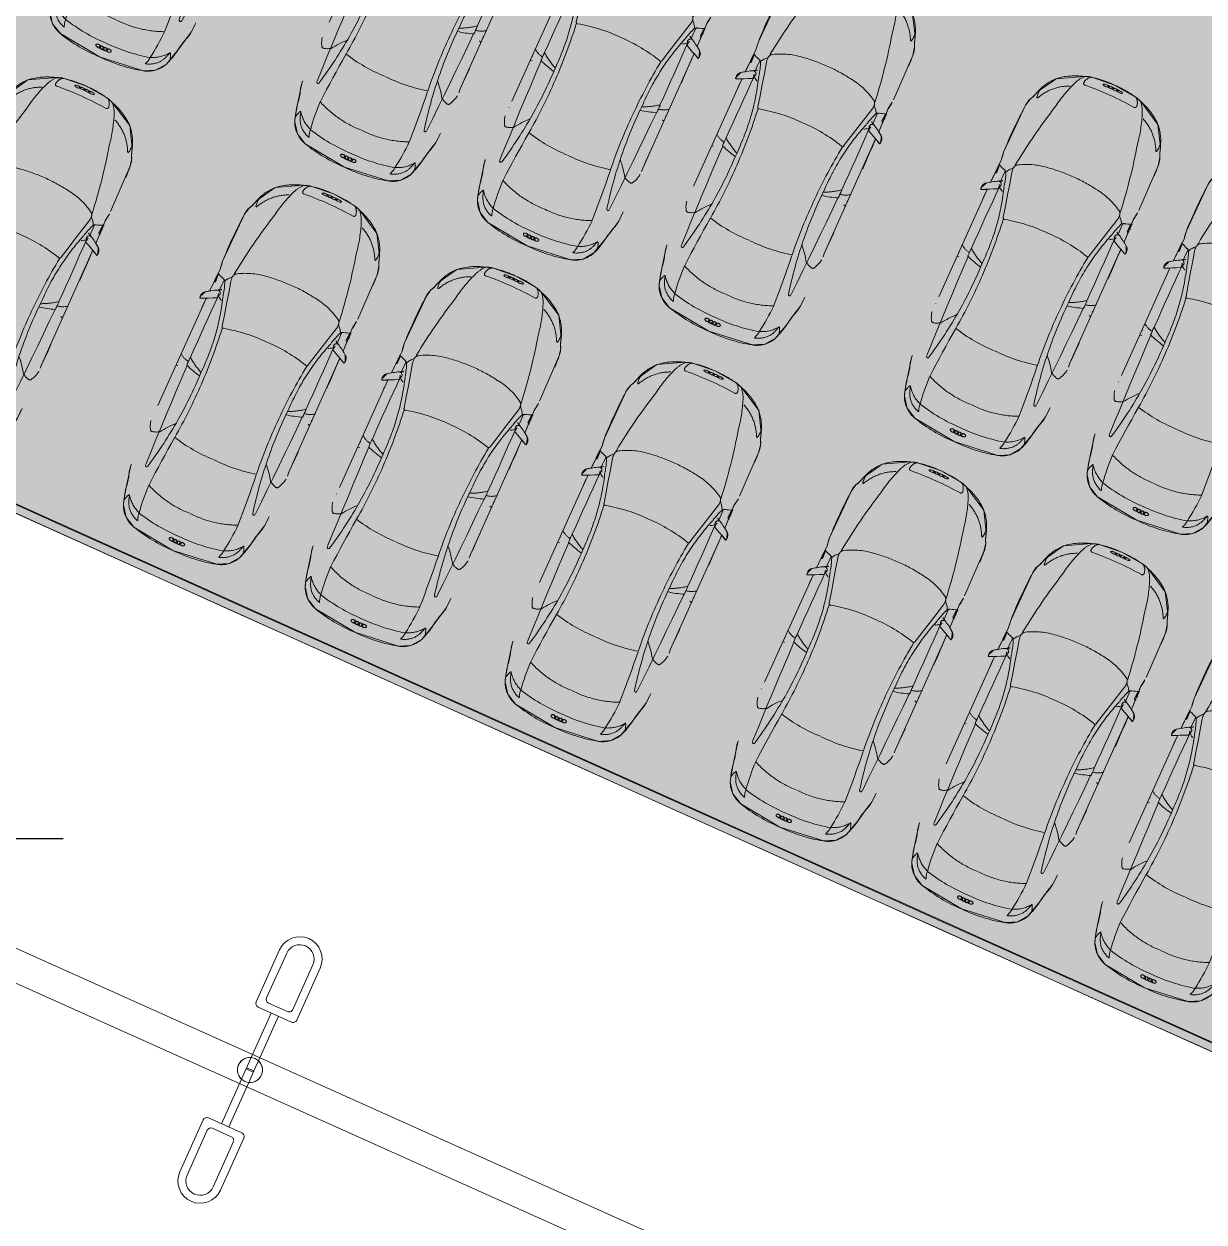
# Model space of a CAD drawing. Header units: metres. Extents: x -17822 to 152406, y -4219 to 19791.
# Drawn here: x 119053 to 120536, y 5674 to 7179 of the extents above; entities that cross this region are included whole.
import ezdxf
from ezdxf.xclip import XClip

# ---------------------------------------------------------------- set-up
doc = ezdxf.new("R2010")
doc.units = ezdxf.units.M
doc.header["$LTSCALE"] = 100
doc.header["$MEASUREMENT"] = 0
doc.header["$XCLIPFRAME"] = 0
doc.layers.get('0').update_dxf_attribs({"color": 9, "lineweight": 9})
for name, color, linetype, lineweight in [('04', 9, 'Continuous', 9), ('05S', 9, 'Continuous', 9), ('06B', 9, 'Continuous', 9), ('06D', 9, 'Continuous', 9), ('09', 9, 'Continuous', 9), ('E-KABLO', 7, 'Continuous', 30)]:
    doc.layers.add(name, color=color, linetype=linetype, lineweight=lineweight)

# ---------------------------------------------------------------- blocks, each defined once
blk = doc.blocks.new('A$C442D6FDD')
at = {"layer": '06D', "color": 9}
for p, q in [((15304.81343884186, 3551.279690298981), (15275.47517427165, 3485.900866222495)), ((15313.93694186375, 3547.185585682628), (15288.69278190989, 3490.930264628029)), ((15321.53739266632, 3476.191488064067), (15346.78155262018, 3532.446809118666)), ((15326.56679107185, 3462.973880425821), (15355.90505564208, 3528.352704502308)), ((15319.95798725273, 3460.459181223061), (15277.9898734744, 3479.292062403382)), ((15314.92858884719, 3473.676788861306), (15291.20748111265, 3484.32146080891)), ((15269.32853275031, 3416.025049986351), (15294.41217885263, 3471.922674121395)), ((15278.45203577221, 3411.930945369995), (15303.5356818745, 3467.828569505049)), ((15257.1208045409, 3388.820751209053), (15232.03715843853, 3332.923127074033)), ((15266.2443075628, 3384.726646592683), (15241.1606614604, 3328.829022457678)), ((15179.66778467092, 3272.398992076813), (15209.0060492412, 3337.77781615327)), ((15257.58296683862, 3321.459634175675), (15215.61485306031, 3340.292515356036)), ((15244.36535920037, 3316.43023577016), (15220.64425146584, 3327.074907717787)), ((15188.79128769281, 3268.304887460452), (15214.03544764672, 3324.560208515027)), ((15260.09766604139, 3314.85083035656), (15230.75940147112, 3249.472006280091)), ((15246.88005840314, 3309.821431951033), (15221.63589844923, 3253.566110896458))]:
    blk.add_line(p, q, dxfattribs=at)
for points in [[(15266.2443075628, 3384.726646592683), (15272.70791422252, 3399.130463890532), (15263.58441120062, 3403.224568506899), (15257.1208045409, 3388.820751209054)], [(15278.45203577221, 3411.930945369995), (15271.98842911248, 3397.527128072152), (15262.86492609058, 3401.62123268851), (15269.32853275031, 3416.025049986349)]]:
    blk.add_lwpolyline(points, dxfattribs=at)
for centre, radius, start, end in [((15330.35924724196, 3539.816197400647), 28.0000000000004, 335.8321936963928, 155.8321936963928), ((15330.35924724196, 3539.816197400647), 18.00000000000039, 335.8321936963928, 155.8321936963928), ((15280.03692578259, 3483.853813914312), 5, 155.8321936963928, 245.8321936963345), ((15293.25453342083, 3488.883212319853), 5, 155.8321936963928, 245.8321936963345), ((15316.97564115538, 3478.238540372243), 5, 245.8321936963345, 335.8321936963928), ((15322.00503956091, 3465.020932734004), 5, 245.8321936963345, 335.8321936963928), ((15267.78642015657, 3400.375848289515), 15.725, 84.37209640152967, 47.29229099125044), ((15267.78642015657, 3400.375848289515), 15.72499999999999, 264.3720964014259, 227.2922909911562), ((15213.56780075214, 3335.730763845096), 4.999999999999997, 65.83219369632388, 155.8321936963025), ((15218.59719915766, 3322.513156206846), 4.999999999999997, 65.83219369632388, 155.8321936963025), ((15242.3183068922, 3311.868484259213), 4.999999999999997, 335.8321936963025, 65.83219369632388), ((15255.53591453044, 3316.897882664734), 4.999999999999997, 335.8321936963025, 65.83219369632388), ((15205.21359307102, 3260.935499178455), 28.00000000000039, 155.8321936963025, 335.8321936963025), ((15205.21359307102, 3260.935499178455), 18.00000000000038, 155.8321936963025, 335.8321936963025)]:
    blk.add_arc(centre, radius, start, end, dxfattribs=at)
blk = doc.blocks.new('Rectangular Mul_ ÇATI KATI2')
at = {"layer": '06B'}
for p, q in [((2522.257784961755, 1084.905025806298), (2642.257784961754, 1084.905025806297)), ((2642.257784961754, 1074.905025806297), (2522.257784961755, 1074.905025806298))]:
    blk.add_line(p, q, dxfattribs=at)
blk = doc.blocks.new('Group-321-1')
at = {"lineweight": 0}
for p, q in [((384783.0404226189, 69371.03703737732), (384783.0454955257, 69371.02952570902)), ((384784.4115424383, 69370.33322623753), (384784.4024818865, 69370.33296943169))]:
    blk.add_line(p, q, dxfattribs=at)
blk.add_lwpolyline([(384781.5515142901, 69367.98434943637), (384781.7489756022, 69367.69058126317), (384781.7548534236, 69367.68634296917), (384781.7923387385, 69367.64408719695), (384781.826259134, 69367.61685041881), (384782.0711422035, 69367.46127779443), (384782.3402966903, 69367.35298919129), (384782.3816751229, 69367.34140437085), (384782.4452552769, 69367.33317311786), (384782.7990547579, 69367.34397295988), (384783.036277071, 69367.49413952335), (384783.1020985211, 69367.55806925843), (384783.1402993364, 69367.58425538782), (384783.2058003336, 69367.66632236853), (384783.5053245599, 69368.23258221608), (384783.540306937, 69368.33224291622), (384783.6890093816, 69368.59966389736), (384783.7466077069, 69368.6084239063), (384783.8084187516, 69368.66262315822), (384783.8147476728, 69368.6843675388), (384783.7336735199, 69368.6843675388), (384784.4562495247, 69370.08700017455), (384784.536334641, 69370.2161617595), (384784.6671285072, 69370.4777350574), (384784.7897134165, 69370.73858226684), (384784.819535446, 69370.85867902258), (384784.8615447482, 69371.01198618795), (384784.907766177, 69371.2301975283), (384784.8820960541, 69371.3837804609), (384784.7923171953, 69371.51100635812), (384784.3138549381, 69371.83118594532), (384783.7776961802, 69372.0326255127), (384783.6197348419, 69372.03176459095), (384783.4799804747, 69371.96309589971), (384783.4374216382, 69371.9222494662), (384783.3299404929, 69371.79881007994), (384783.1493434826, 69371.58060250159), (384783.0088543631, 69371.32894572419), (384782.874466604, 69371.0739785558), (384782.8142959055, 69370.9298333333), (384782.0989579112, 69369.5315053641), (384782.0492403426, 69369.59011353157), (384782.0345796579, 69369.57315460613), (384782.0265719897, 69369.49133745974), (384782.0530293756, 69369.43943073365), (384781.9224232807, 69369.16272069358), (384781.8618378587, 69369.07620232357), (384781.572733821, 69368.4935200099), (384781.5478329869, 69368.4016861774), (384781.5487652928, 69368.35456400849), (384781.535104096, 69368.2638132716), (384781.5515142901, 69367.98434943637)], close=True, dxfattribs=at)
for centre, radius, start, end in [((384784.3200433344, 69371.04522039733), 1.244267272932652, 132.4655380697325, 142.7244158092593), ((384783.7002488226, 69371.6913544825), 0.3498021483591383, 77.58661068379296, 129.0275571541324), ((384783.680325825, 69371.6404067432), 0.312480107745655, 79.03531116137512, 114.6796663962398), ((384783.8911569568, 69371.74893458892), 0.2435775742046316, 127.2849191610867, 150.4820625111644), ((384783.7368842547, 69371.94078550737), 0.0070138906523912, 14.30737728654492, 65.78766829894647), ((384783.3656927163, 69370.12154418147), 1.954988160792558, 60.96601148066394, 77.83400075226027), ((384782.5382675502, 69372.33731877894), 0.9574641858481436, 316.2185710409952, 325.7418044744119), ((384783.7202785564, 69371.82730503439), 0.2983663543140856, 161.3049374906192, 177.743599169579), ((384783.5083511993, 69371.84107766264), 0.0862314491859874, 181.3459599537109, 189.6397386832451), ((384783.4275220588, 69371.82806669494), 0.0044218996027969, 198.8504189284605, 328.8627297751233), ((384783.6239929062, 69371.45449564197), 0.4181482123973927, 82.5082130728109, 117.4781367208745), ((384783.7431655147, 69371.57129641499), 0.4025143222824345, 118.7200405959984, 140.7847687057622), ((384786.159974889, 69370.09974605514), 3.047871568934975, 144.4512639894666, 151.4415190125865), ((384783.1339376865, 69369.63706716785), 2.300484933354411, 61.7007492894186, 76.26458323917203), ((384784.1758989197, 69371.76587521982), 0.0116228077802083, 115.4858821309777, 202.8384480021364), ((384784.1827314048, 69371.75273581482), 0.0264285725199241, 86.25131350310285, 116.6000344669025), ((384784.1802174372, 69371.71738374222), 0.0618696848978988, 44.04057309094982, 86.06863463306861), ((384783.4780704501, 69370.06385943378), 1.95498816084812, 47.82212561582031, 64.69011485358692), ((384783.6080829738, 69371.27260708438), 0.5525423945704754, 133.0236941956187, 146.1227845706138), ((384784.2047976461, 69371.77977778294), 0.0436816092483191, 204.9366467582744, 291.6010371563049), ((384784.218950953, 69371.74828310356), 0.0100725345705801, 111.9283104300689, 196.7628904811233), ((384784.245017412, 69371.75461838322), 0.0368322690439756, 193.5154874138824, 249.2754029825842), ((384784.226715495, 69371.73132559302), 0.0287379628545424, 93.4708897569202, 113.7003470534444), ((384784.215737871, 69371.75099650183), 0.0129126003587845, 292.5149725822491, 43.91301186059133), ((384784.2217792669, 69371.69202346112), 0.0680624771396786, 58.34094723028844, 87.30825091934582), ((384783.2195127354, 69369.59314053798), 2.300484933358805, 49.39154326351768, 63.95537709086441), ((384784.2512866112, 69371.76084167145), 0.0450205052383476, 244.6107160294459, 282.6821737362323), ((384784.266549536, 69371.72705086012), 0.0152877514780457, 157.3959095720804, 204.4646875178178), ((384784.2938193696, 69371.73900913072), 0.0450205049078826, 202.9739526592234, 241.0454105083228), ((384784.2639588178, 69371.72678129884), 0.0130583123064995, 105.2380549100657, 152.0925405282488), ((384784.2396135595, 69371.72114288357), 0.0339160089870706, 22.28965877449798, 58.16624635326638), ((384784.2574662653, 69371.73171340469), 0.0152877516284439, 281.1914392787127, 328.2602167012451), ((384784.2683673544, 69371.70638323901), 0.0339160089425257, 67.48988053183197, 103.3664676801319), ((384784.2587574183, 69371.72945123544), 0.0130583121902756, 333.563584708396, 20.4180717973747), ((384784.292417197, 69371.73028754357), 0.0368322691756745, 236.3807232756979, 292.1406388998525), ((384784.2551028978, 69371.67491806857), 0.0680624771660405, 38.34787549762579, 67.31517932069293), ((384784.3065419157, 69371.70438576999), 0.0129126003619169, 81.74311441453403, 193.141154583526), ((384784.3363048409, 69371.71227366879), 0.043681609322776, 194.0550892317754, 280.7194796334733), ((384784.3024642308, 69371.70541480399), 0.01007253459776, 288.8932358830022, 13.72781480011426), ((384784.2841596418, 69371.70183886975), 0.0287379630892161, 11.95577948215946, 32.18523628089459), ((384784.2999360788, 69371.6559308244), 0.0618696846305092, 39.58749169758675, 81.61555320856033), ((384784.3418542116, 69371.6806885121), 0.0116228078840048, 282.8176808536799, 10.17024456856148), ((384784.3271952625, 69371.67858090076), 0.0264285726363793, 9.056091890992866, 39.4048127679727), ((384793.5272064585, 69365.62204652262), 11.96680530893938, 150.1372720717108, 152.8972310905396), ((384800.1056264557, 69364.19625620602), 18.17990201205225, 156.1349588412521, 158.2411111303297), ((384783.4050481375, 69370.21541081375), 1.343000516641577, 60.01738873332177, 86.68797196595672), ((384784.5585694397, 69371.25076890897), 0.3498021485358823, 356.6285692132683, 48.06951584809453), ((384865.0478565178, 69325.718902895), 93.69606463265801, 150.8030725621275, 151.6277473261973), ((384777.8715314694, 69372.85345975014), 5.605247355084512, 330.8944123424992, 345.1643524666977), ((384783.2748803343, 69371.42358390622), 0.0158656320071467, 339.003904687722, 150.3983213057386), ((384783.5313988864, 69370.15055356114), 1.343000516431742, 38.96815450401051, 65.63873755694424), ((384781.8315180973, 69372.32159134217), 3.047871569132416, 334.2146073840299, 341.2048623741222), ((384784.4940709949, 69371.43945206945), 0.2435775744201498, 335.1740638174758, 358.3712070646293), ((384784.410565533, 69371.05073911423), 0.4181482126543444, 8.177989688528863, 43.14791337133943), ((384784.739884166, 69371.42593443386), 0.007013890488563001, 59.86845844248861, 111.348749926108), ((384784.5287863645, 69371.20488245763), 0.3124801078493274, 10.97646013994169, 46.62081514681707), ((384784.4360016789, 69371.21565586214), 0.4025143225143703, 344.8713578246735, 6.936085858047674), ((384784.6573576429, 69371.34629185747), 0.2983663541265296, 307.9125272197693, 324.351188955416), ((384783.6722759097, 69371.37772666202), 1.244267272650692, 342.9317105809953, 353.190588269219), ((384783.7734386867, 69370.61255045596), 1.010455724059688, 153.0694778982191, 161.9185911851493), ((384783.1167923395, 69370.8332581143), 0.3186275708637596, 120.9728856795587, 155.4755557488732), ((384782.9706170958, 69371.07419906514), 0.0368887230569643, 91.80000956888539, 120.3439243344244), ((384782.9629824776, 69371.07908416017), 0.0326344118359172, 45.48642201566353, 78.55436450792334), ((384782.8486255968, 69370.93316240872), 0.2178507720010953, 28.76175149546496, 50.9847501003894), ((384784.1505833879, 69371.13774394048), 1.110373976815149, 185.5929860547506, 197.2706345992854), ((384784.8286298975, 69371.10886236947), 0.0044218994446907, 156.7933951792741, 286.8057034424609), ((384784.792084843, 69371.18212282412), 0.0862314492585211, 296.016387643213, 304.3101665108914), ((384822.9408911379, 69349.52026877638), 45.48090917561267, 151.9178272061257, 153.8966286939996), ((384776.6074931544, 69373.5829487619), 7.123628307055153, 326.0793961133, 338.1164433750532), ((384782.7340587102, 69368.932494688), 2.053129795241379, 60.68216725469162, 76.50320586801631), ((384768.9055667257, 69380.21159585133), 18.17990201197529, 327.4150153400575, 329.5211675918141), ((384785.7607760822, 69370.68316910429), 0.9574641856548224, 159.9143219344002, 169.4375553464991), ((384788.9004862178, 69367.19217391433), 5.605247355051272, 140.4917738339094, 154.7617140281527), ((384699.7854853228, 69410.54992655918), 93.69606463261509, 334.0283790765118, 334.8530537861511), ((384773.8987516132, 69375.69755194742), 11.96680530874396, 332.7588953542664, 335.5188543458619), ((384784.5889532362, 69370.74905558713), 0.0158656321567198, 335.2578058237369, 146.652221711764), ((384784.272049805, 69370.93178548297), 0.5525423943988907, 339.5333418177627, 352.6324322789538), ((384782.8801234989, 69368.85751799813), 2.053129795126458, 49.15292047915002, 64.97395933781989), ((384790.2300502175, 69366.59033784733), 7.123628307177032, 147.5396829630128, 159.5767301286856), ((384783.8462355316, 69371.29396909924), 1.11037397676685, 288.3854918774865, 300.0631404692817), ((384784.4389430626, 69370.11683466512), 0.2178507722216231, 74.67137631840478, 96.89437483386291), ((384784.2014482712, 69370.27649209213), 0.3186275708698421, 330.1805708137133, 4.683240604397084), ((384784.4908480612, 69370.29481366627), 0.0326344118661757, 47.10176180129525, 80.1697042691917), ((384784.4824284086, 69370.29816940802), 0.0368887229124478, 5.312201861807474, 33.85611631798246), ((384821.1878617357, 69350.01289725953), 43.56496261790569, 152.4768734628505, 153.5907061841437), ((384780.1045679153, 69371.44513727463), 2.972654988612402, 314.8855468710587, 333.6766171440912), ((384782.4964555969, 69369.9749909546), 0.2387884675881178, 70.63492537720325, 104.3906069724314), ((384782.7293223899, 69369.20786341075), 0.9545311043662441, 86.62790421040638, 100.5160201591195), ((384782.5618396718, 69370.15329435584), 0.0058476883975403, 151.7804776858651, 223.8989130914362), ((384825.2730058789, 69347.60695140138), 48.30265178816379, 152.0551005723645, 152.1719452873196), ((384782.4027800147, 69368.6924993447), 1.563621213239428, 74.98539193690318, 82.5895034223858), ((384783.6393448883, 69370.68138230266), 1.010455724038191, 323.7375350634988, 332.5866484991483), ((384743.6697706304, 69390.21102161384), 45.48090917596133, 331.7594977081923, 333.7382992418987), ((384782.098825665, 69369.52556623396), 0.07995125130081401, 143.4718717064225, 205.3483243032675), ((384782.1495170811, 69369.49737355059), 0.1376712735919119, 137.1664338394829, 146.6021581154718), ((384967.4627986772, 69508.00272714767), 231.3789947734501, 216.7416157136026, 216.7940108203771), ((384678.7516665729, 69458.2207693468), 136.450565060422, 319.2526015187024, 319.4925882230672), ((384782.514923584, 69369.58202828282), 0.0185971796773038, 41.38587348726872, 155.3161465843415), ((384783.9579523336, 69371.21199646419), 2.158500350013701, 228.5421561994104, 243.7224231827864), ((384786.4545019648, 69368.18564510044), 2.972654988729948, 151.9795091467883, 170.7705794288091), ((384783.1066297747, 69369.01418730992), 0.9545311044009102, 25.14010633848291, 39.0282223038683), ((384782.8782287625, 69368.44844618438), 1.56362121325601, 43.06662273578132, 50.67073440441602), ((384795.1786366188, 69363.07501582892), 14.58723217685821, 154.131932185875, 155.3338004803066), ((384782.9195613969, 69369.91120294857), 0.986771052513436, 205.1819552525269, 214.4777125467105), ((384782.1321205707, 69369.37989430026), 0.0385583782957723, 287.171053284051, 347.5367777232382), ((384781.9661107239, 69369.54334083943), 0.2494251296583731, 316.3484353704709, 326.7202074930113), ((384782.1505732414, 69369.37410034241), 0.0193525761953757, 352.1472999411857, 47.07927246585621), ((384782.2653205382, 69368.91444785756), 0.4843113183250864, 94.4328073924962, 101.9444058529415), ((384782.1667148628, 69369.41423542725), 0.0111774059663441, 312.8598860043378, 34.81050539448773), ((384782.2279977844, 69369.38900550512), 0.0083074887732057, 38.23228437482054, 92.0308323370829), ((384745.0919206057, 69389.07379500679), 43.56496261794364, 332.0654201917997, 333.1792529147895), ((384783.9724497939, 69369.42921240196), 0.0058476883722028, 261.7572125040324, 333.8756493155701), ((384740.7557081665, 69390.99062567906), 48.30265178813734, 333.4841811311338, 333.6010257834328), ((384783.8656865405, 69369.27214939585), 0.238788467603148, 21.26551931947093, 55.02120103576603), ((384781.8011505918, 69367.55738424876), 1.667026785979498, 81.88636859993944, 84.94229609538489), ((384791.1445365428, 69364.80545010675), 10.09567924637132, 153.389795120458, 154.106662977346), ((384781.4440564258, 69369.96942800487), 0.9861543805361744, 309.9161742944115, 319.8631083056857), ((384782.12392833, 69369.36343779713), 0.0208682048374519, 210.1337502563614, 261.9010480954536), ((384782.1219502368, 69369.34509301705), 0.0094106451753982, 178.2703908717264, 230.3207191817169), ((384782.0851622913, 69369.29985552678), 0.0488975542694614, 5.779055627024446, 50.9892651037068), ((384782.1315955954, 69369.39582904265), 0.054101346892036, 258.6932034876902, 282.7156460172121), ((384784.018856284, 69371.18073378534), 2.158500350037418, 241.9337030407994, 257.1139701947554), ((384787.0531752221, 69366.13740280231), 5.965444346038106, 150.4859381148569, 156.7364650485879), ((384783.0276578172, 69368.32429630242), 1.387263075282165, 142.8162607961192, 147.1796447808551), ((384782.0500725403, 69369.26028403842), 0.0543016107197016, 255.4486190132045, 293.8595052256877), ((384782.0653454593, 69369.21232467062), 0.0035137453124988, 147.6525392057015, 275.801275964945), ((384782.3152485478, 69369.20194695273), 0.2414633490335972, 178.311176037347, 202.8016539544177), ((384782.0802959231, 69369.20745194767), 0.0065910963693464, 121.6403048658037, 166.7714618673126), ((384782.1584124901, 69369.07403078822), 0.0723333247977811, 153.7581970164235, 202.5543009926437), ((384782.2723870996, 69369.02588451227), 0.1960015393010728, 137.8698248164604, 155.4347593373984), ((384783.535627186, 69369.05808970696), 0.0185971797512997, 330.3399798796877, 84.27025324804757), ((384789.1280892799, 69366.44559309975), 7.518706228063415, 159.6869696588059, 166.351560767887), ((384782.081767011, 69369.05536290497), 0.0048078029205758, 20.93842580388289, 175.9316898251757), ((384782.8575929597, 69369.5028645388), 0.8908880835858148, 210.0252118511443, 235.5657263307474), ((384916.0428692807, 69336.41654079402), 136.4505650603141, 166.163538255242, 166.4035248560552), ((384783.6274330568, 69370.50178279419), 2.151138606382601, 233.7693723993977, 242.935324073966), ((384784.4746301554, 69368.4138006111), 0.986154380546764, 165.793018057383, 175.739952030911), ((384783.54604492, 69368.7124371674), 0.0083074889180692, 33.62529393752668, 87.42384260969322), ((384783.1386963838, 69368.46613426688), 0.4843113183116575, 23.71172052802407, 31.22331903545619), ((384783.5945304599, 69368.62922294658), 0.0385583783638112, 138.119348756019, 198.4850731161236), ((384783.607783936, 69368.63808505546), 0.0541013465061648, 202.9404803543278, 226.9629228572176), ((384783.5790662786, 69368.64083888808), 0.0193525762280166, 78.57685456609488, 133.5088265712049), ((384783.8241060239, 69368.58961106937), 0.2494251295861567, 158.9359187462275, 169.3076908972171), ((384783.6022679833, 69368.67734995321), 0.0111774059668472, 90.84562145838028, 172.7962398346345), ((384788.1969488005, 69600.02189305398), 231.3789947734216, 268.8621154051777, 268.9145106185428), ((384783.7323015347, 69368.68708479892), 0.0799512512683751, 280.3078022265083, 342.1842546616202), ((384783.6798451307, 69368.71183904549), 0.1376712734655701, 339.0539681991913, 348.4896925480284), ((384781.8971335092, 69368.35772794568), 0.3520556503604513, 155.674600036337, 172.8272365742936), ((384783.6344523101, 69370.4981797329), 2.151138606369366, 242.7208023194934, 251.8867539776508), ((384783.225122789, 69368.53683462628), 0.1960015392361341, 330.2213669267638, 347.786301640769), ((384783.3431940654, 69368.67429102039), 0.2414633488211516, 282.854472456326, 307.3449501831015), ((384783.4846254347, 69368.48659390149), 0.0065910965856936, 318.8846656675594, 4.015819336332199), ((384783.5451708903, 69368.49283333213), 0.0543016106825458, 191.7966211245935, 230.2075072471659), ((384783.4972995813, 69368.47728660278), 0.0035137453697357, 209.8548504763201, 338.0035861865044), ((384774.624146454, 69373.28555112693), 10.09567924627692, 331.5494633472379, 332.2663313727987), ((384783.5568694275, 69368.54441179225), 0.0488975541103994, 74.66686139083411, 119.877070890817), ((384770.8665620931, 69375.55467562375), 14.58723217680829, 330.3223259399804, 331.5241941538019), ((384783.5721818515, 69368.60067290803), 0.0094106453711274, 255.3354071543315, 307.3857353745208), ((384783.5859344696, 69368.61297369262), 0.0208682049644928, 223.755078100961, 275.522375956357), ((384783.5672203709, 69369.578752353), 0.9867710528856712, 271.1784137743861, 280.4741711580764), ((384764.3471729328, 69370.88590239074), 17.38678604634456, 351.3261701355285, 351.6312925582594), ((384781.2507015888, 69368.37223716514), 0.2985871932513548, 356.6067216570964, 5.66016134063183), ((384781.6108113529, 69368.28765831693), 0.0411438464539288, 126.4312649320135, 146.9765236121961), ((384781.5893623901, 69368.31792605919), 0.0039790854840795, 74.7911836373757, 133.7856326445535), ((384781.5844523271, 69368.31345056061), 0.0102270300912391, 1.637601306852396, 54.39629475396457), ((384781.5006214761, 69368.30128172236), 0.09488540598161099, 358.816994299394, 7.383893231302007), ((384777.1322378698, 69372.60319780724), 7.518706227856923, 319.3045656259003, 325.9691568272747), ((384783.2715557018, 69369.29037283272), 0.8908880832961521, 250.0903999861584, 275.6309143837634), ((384783.3306810764, 69368.47229221054), 0.0723333248765244, 283.1018253822615, 331.8979294430074), ((384783.3601909798, 69368.39913358222), 0.0048078029345668, 309.7244379823752, 104.7176999173818), ((384782.2147994305, 69368.74154560432), 1.387263075243672, 338.4764815404474, 342.8398656467571), ((384782.3066148866, 69367.29792377226), 1.667026786108718, 40.7138300218205, 43.76975784659761), ((384782.1372638864, 69368.15895853838), 0.6112208503833017, 170.0439005854987, 196.5990624265012), ((384781.8006690071, 69368.14100545777), 0.280929753177643, 142.9980094470155, 163.9070246264475), ((384782.2011879791, 69368.28944747361), 0.605781818662173, 179.0659416800502, 219.4797755979875), ((384783.5739930696, 69367.65105117156), 1.842265409779598, 162.0198581950229, 174.3283621307194), ((384778.0913312027, 69370.73761757957), 5.965444345839508, 328.9196613507256, 335.1701882821022), ((384782.3165630052, 69368.28534245209), 0.8221291455187598, 201.4761581976096, 226.3392365936705), ((384782.1191241487, 69367.79541977035), 0.3802511141003176, 174.3104731621578, 196.6697420161616), ((384781.9404698478, 69367.68894818542), 0.1449324580838845, 160.421482749868, 200.1827664714714), ((384781.8273504815, 69367.73204394888), 0.0243161162774968, 63.76494991939244, 169.9952658025476), ((384784.0991778646, 69371.38049728776), 4.273889901050794, 238.0489160236515, 242.634110258559), ((384781.9366804476, 69367.80858158108), 0.2188669085750566, 213.4366515774982, 228.8732714406686), ((384781.862583654, 69367.70928803753), 0.0958410027359276, 222.8672589702789, 244.0074838356121), ((384781.8297528776, 69367.64896682558), 0.0272133221992764, 202.2017716436486, 232.2843354215208), ((384782.6953174758, 69368.71429539406), 1.399874235631634, 231.6245645209734, 243.520375042481), ((384781.9794815796, 69367.56597502658), 0.00393016241724, 106.1480038918371, 191.2356342870595), ((384781.9925914532, 69367.56896170812), 0.0173747610563239, 192.4725242850968, 226.4338394067552), ((384781.9841570789, 69367.54772153107), 0.0227713724609817, 79.74326276873546, 104.6743466444739), ((384781.9679435661, 69367.46729640094), 0.104786947275816, 43.02744566408024, 79.06399564217247), ((384784.0734452069, 69371.3937061488), 4.273889901074466, 243.0220161175712, 247.607210357313), ((384781.3492981714, 69368.79301194695), 1.842265409917504, 311.3277641313319, 323.6362681777017), ((384782.668248841, 69368.04969990898), 0.6057818186550332, 266.1763506422281, 306.5901848306168), ((384783.0862381876, 69367.48736692885), 0.0948854059176445, 118.2722331390893, 126.839132111113), ((384783.0472591229, 69367.56257547026), 0.0102270301144433, 71.25983290709485, 124.0185261504152), ((384783.0109369656, 69367.56895817883), 0.0411438464094715, 338.6796030238081, 359.2248616074733), ((384783.0480334304, 69367.56917389837), 0.0039790853336872, 351.8704943628009, 50.86494417038347), ((384783.2895747219, 69367.32566078022), 0.2985871930353492, 119.995965032492, 129.049404645721), ((384782.9009679686, 69367.8424484893), 0.3520556507087822, 312.828889903144, 329.9815262294022), ((384782.0763397061, 69367.65717715042), 0.1390124710729419, 226.4812893768036, 253.2418444075125), ((384782.0325342914, 69367.53539302167), 0.0039301626079234, 108.0078665659346, 193.0954979226211), ((384782.0455403257, 69367.53880361159), 0.0173747611132521, 194.3323887197008, 228.293703100671), ((384782.0377997459, 69367.51730088591), 0.0227713723763501, 81.60312753151732, 106.534210751136), ((384782.1263814225, 69367.62969063593), 0.1390124710983048, 228.3411537296626, 255.10170880669), ((384782.042998359, 69367.54591466028), 0.0228623931432975, 252.8527719302951, 277.4763585965605), ((384782.0242049767, 69367.43639191361), 0.1047869471821187, 44.88731007092645, 80.92386002675111), ((384782.022284549, 69367.51841321128), 0.030184117365996, 24.43778123601803, 42.48023936365997), ((384782.0456562727, 69367.52817047927), 0.0049340362184041, 273.6821905129262, 33.68219178308403), ((384782.7254130076, 69368.69884702105), 1.399874235663832, 242.1357512690006, 254.031561633046), ((384782.0856428842, 69367.5070749807), 0.0049340361836441, 90.11406990416125, 210.1140720258274), ((384782.1018671087, 69367.51473624732), 0.0228623932079406, 206.3199036467378, 230.943489885124), ((384782.0905347122, 69367.48222519677), 0.0301841173821539, 81.31602286477012, 99.35848025596957), ((384782.1757827104, 69367.60433240255), 0.1390124710651526, 230.5544175494868, 257.3149725257593), ((384782.0966686701, 69367.51740466391), 0.0228623930939039, 254.7126363867601, 279.3362230561346), ((384782.0782822861, 69367.40863342576), 0.1047869470903695, 44.73226628780361, 80.76881625816543), ((384782.0768583336, 69367.48924543503), 0.0301841174668981, 26.29764567827616, 44.3401035592378), ((384782.099901072, 69367.49975609347), 0.0049340363351814, 275.5420560551542, 35.54205451561253), ((384782.1403507636, 69367.47956273769), 0.0049340363000382, 91.97393460065119, 211.973935471551), ((384782.1563177943, 69367.48774652643), 0.0228623929562839, 208.179767933893, 232.8033541215398), ((384782.1460465161, 69367.45488480931), 0.030184117315496, 83.17588705196574, 101.2183454130342), ((384782.2272866086, 69367.57969441717), 0.1390124711764063, 232.4142818747512, 259.1748370846415), ((384782.1490580919, 69367.48566678428), 0.017374760919182, 257.3624225700835, 291.3237376171514), ((384782.1361889694, 69367.38093415352), 0.1047869472207114, 46.59213081778669, 82.6286806264869), ((384782.1360986119, 69367.46684297836), 0.0227713724816486, 19.1219158435863, 44.05299919335773), ((384782.153868352, 69367.47311089128), 0.0039301625266179, 292.5606285544276, 17.64826017318684), ((384782.2044273679, 69367.46022396332), 0.0173747609343597, 259.2222874933464, 293.1836022734426), ((384782.1920856431, 69367.44098947325), 0.0227713724379093, 20.98178005935979, 45.91286328079482), ((384782.2096425963, 69367.4478308022), 0.00393016250336, 294.4204922045912, 19.5081227562845), ((384782.3146730294, 69367.69504234257), 0.3802511142623957, 288.9863843949592, 311.3456532616339), ((384782.4332587368, 69367.42102446435), 0.0243161161897754, 315.6608603763217, 61.89117663580637), ((384782.5994852304, 69367.92169515246), 0.6112208505875798, 289.0570639881478, 315.6122256565617), ((384782.7811054278, 69367.6377364765), 0.2809297532821471, 321.7491018256342, 342.658117023229), ((384795.1853947904, 69355.05629817258), 17.38678604633298, 134.0248337296906, 134.3299561979311), ((384782.3942307805, 69367.43638762094), 0.0958410028102468, 241.6486427703407, 262.7888675763328), ((384782.364355668, 69367.37454923353), 0.0272133223830799, 253.3717913403474, 283.4543547948513), ((384782.3323026803, 69367.48781600955), 0.1449324580284345, 285.4733600371055, 325.2346436156128), ((384782.431717333, 69367.55447361052), 0.2188669085771363, 256.7828547440725, 272.2194747242026), ((384782.5976590696, 69368.14105269796), 0.8221291456024497, 259.3168899770112, 284.1799681154629)]:
    blk.add_arc(centre, radius, start, end, dxfattribs=at)
blk = doc.blocks.new('Group-322-1')
at = {"layer": '05S'}
blk.add_hatch(color=256, dxfattribs=at).paths.add_polyline_path([(384781.3309641568, 69370.2104697988), (384781.5742777753, 69369.973699667), (384781.6544890143, 69369.86906011369), (384781.7823085762, 69369.66068357282), (384781.9441065457, 69369.42450143059), (384781.9862521561, 69369.35965170136), (384781.979569146, 69369.34572370528), (384781.9978159478, 69369.3289852735), (384782.0080103743, 69369.30884947316), (384781.9659320429, 69369.23621621933), (384781.9464483797, 69369.21768066562), (384781.7687364256, 69369.37854570683), (384781.6889143468, 69369.35947822875), (384781.6494249494, 69369.36209115737), (384781.6182764193, 69369.3950493086), (384781.6228159526, 69369.410935877), (384781.6919448003, 69369.43474844545), (384781.1406990381, 69369.9383064104), (384781.1618778257, 69369.97313559407), (384781.1990561203, 69370.00453540025), (384781.2351737056, 69370.03731856635), (384781.2556904472, 69370.01686126401), (384781.2702521096, 69370.0915810887), (384781.2966316729, 69370.15966860272)])
for p, q in [((384781.2966316729, 69370.15966860272), (384781.2702521096, 69370.0915810887)), ((384781.3309641568, 69370.2104697988), (384781.2966316729, 69370.15966860272)), ((384781.5742777753, 69369.973699667), (384781.3309641568, 69370.2104697988)), ((384781.1618778257, 69369.97313559407), (384781.1406990381, 69369.9383064104)), ((384781.1990561203, 69370.00453540025), (384781.1618778257, 69369.97313559407)), ((384781.2351737056, 69370.03731856635), (384781.1990561203, 69370.00453540025)), ((384781.7840171732, 69369.47056705169), (384781.1997322143, 69370.00397158567)), ((384781.2556898023, 69370.01723791294), (384781.2351737056, 69370.03731856635)), ((384781.2702521096, 69370.0915810887), (384781.2556898023, 69370.01723791294)), ((384781.9623075615, 69369.39405936758), (384781.2556904472, 69370.01686126401)), ((384781.2556904472, 69370.01686126401), (384781.2754445061, 69369.99908607303)), ((384781.6544890143, 69369.86906011369), (384781.5742777753, 69369.973699667)), ((384781.1406990381, 69369.9383064104), (384781.6919448003, 69369.43474844545)), ((384781.7823085762, 69369.66068357282), (384781.6544890143, 69369.86906011369)), ((384781.9441065457, 69369.42450143059), (384781.7823085762, 69369.66068357282)), ((384781.6182764193, 69369.3950493086), (384781.6228159526, 69369.410935877)), ((384781.6494249494, 69369.36209115737), (384781.6182764193, 69369.3950493086)), ((384781.6228159526, 69369.410935877), (384781.7921490121, 69369.46948593174)), ((384781.7937180371, 69369.38451318267), (384781.6889143468, 69369.35947822875)), ((384781.7663819641, 69369.38067696782), (384781.9464483797, 69369.21768066562)), ((384781.7921490121, 69369.46948593174), (384781.8012634439, 69369.46466192513)), ((384781.8225679473, 69369.39118342352), (384781.7937180371, 69369.38451318267)), ((384781.8012634439, 69369.46466192513), (384781.8316628702, 69369.4192959392)), ((384781.8894124917, 69369.36312169716), (384781.8225679473, 69369.39118342352)), ((384781.8240559072, 69369.44527857442), (384781.8377311785, 69369.45634575747)), ((384781.8316628702, 69369.4192959392), (384781.8726861343, 69369.40491804168)), ((384781.8377311785, 69369.45634575747), (384781.8620362918, 69369.44348156192)), ((384781.8620362918, 69369.44348156192), (384781.8992648272, 69369.41829226926)), ((384781.8992648272, 69369.41829226926), (384781.920532629, 69369.385060956)), ((384781.917514676, 69369.37203770633), (384781.908398824, 69369.36222441617)), ((384781.920532629, 69369.385060956), (384781.917514676, 69369.37203770633)), ((384781.9862521561, 69369.35965170136), (384781.9441065457, 69369.42450143059)), ((384781.6889143468, 69369.35947822875), (384781.6494249494, 69369.36209115737)), ((384781.908398824, 69369.36222441617), (384781.8894124917, 69369.36312169716)), ((384781.9691917831, 69369.30809108747), (384781.9114439378, 69369.36061321036)), ((384781.9625411526, 69369.22983487732), (384782.0080103743, 69369.30884947316)), ((384781.9659320429, 69369.23621621933), (384781.9699670123, 69369.32571199241)), ((384781.9699670123, 69369.32571199241), (384781.9862521561, 69369.35965170136)), ((384781.9978159478, 69369.3289852735), (384781.9767450062, 69369.34831438785)), ((384782.0080103743, 69369.30884947316), (384781.9978159478, 69369.3289852735))]:
    blk.add_line(p, q)
blk.add_lwpolyline([(384781.3309641568, 69370.2104697988), (384781.5742777753, 69369.973699667), (384781.6544890143, 69369.86906011369), (384781.7823085762, 69369.66068357282), (384781.9441065457, 69369.42450143059), (384781.9862521561, 69369.35965170136), (384781.979569146, 69369.34572370528), (384781.9978159478, 69369.3289852735), (384782.0080103743, 69369.30884947316), (384781.9659320429, 69369.23621621933), (384781.9464483797, 69369.21768066562), (384781.7687364256, 69369.37854570683), (384781.6889143468, 69369.35947822875), (384781.6494249494, 69369.36209115737), (384781.6182764193, 69369.3950493086), (384781.6228159526, 69369.410935877), (384781.6919448003, 69369.43474844545), (384781.1406990381, 69369.9383064104), (384781.1618778257, 69369.97313559407), (384781.1990561203, 69370.00453540025), (384781.2351737056, 69370.03731856635), (384781.2556904472, 69370.01686126401), (384781.2702521096, 69370.0915810887), (384781.2966316729, 69370.15966860272)], close=True)
blk = doc.blocks.new('Group-323-1')
at = {"layer": '05S'}
blk.add_hatch(color=256, dxfattribs=at).paths.add_polyline_path([(384783.6294673565, 69368.49099444332), (384783.6555773804, 69368.48621169027), (384783.6630007421, 69368.49975958318), (384784.0264823449, 69368.50947018909), (384784.2703057658, 69368.52704183228), (384784.4020845771, 69368.52284375993), (384784.7362903662, 69368.46311015943), (384784.7150170126, 69368.40560428653), (384784.6750615347, 69368.34448677108), (384784.622829113, 69368.28910745757), (384784.6514101544, 69368.28435751061), (384784.6419700989, 69368.18739037545), (384784.626010045, 69368.14988184643), (384783.8955462293, 69368.30436527118), (384783.9164834729, 69368.23431194985), (384783.906219331, 69368.22136444759), (384783.86128371, 69368.22746859389), (384783.8361462371, 69368.25803568994), (384783.8051210931, 69368.33401314345), (384783.5708295418, 69368.38467446032)])
for p, q in [((384783.571327544, 69368.40483516964), (384783.6090372684, 69368.48783356209)), ((384783.5745369654, 69368.41130967945), (384783.644911511, 69368.46674610872)), ((384783.6090372684, 69368.48783356209), (384783.6313412754, 69368.49128437032)), ((384783.6313412754, 69368.49128437032), (384783.6593285118, 69368.48542656863)), ((384783.644911511, 69368.46674610872), (384783.6630007421, 69368.49975958318)), ((384783.6630007421, 69368.49975958318), (384783.7402611368, 69368.50330517987)), ((384783.704915864, 69368.50035426993), (384784.622829113, 69368.28910745757)), ((384783.7613488951, 69368.46324722383), (384783.7219497185, 69368.46116289035)), ((384783.7402611368, 69368.50330517987), (384784.0264823449, 69368.50947018909)), ((384783.8035147688, 69368.4476747024), (384783.7613488951, 69368.46324722383)), ((384784.0264823449, 69368.50947018909), (384784.2703057658, 69368.52704183228)), ((384784.2703057658, 69368.52704183228), (384784.4020845771, 69368.52284375993)), ((384784.4020845771, 69368.52284375993), (384784.7362903662, 69368.46311015943)), ((384784.7362903662, 69368.46311015943), (384784.7150170126, 69368.40560428653)), ((384783.8082251639, 69368.3333419442), (384783.5708295418, 69368.38467446032)), ((384783.6310442009, 69368.45584679763), (384783.7073798072, 69368.4395292533)), ((384783.7131256016, 69368.45112057833), (384783.7104637778, 69368.43799373138)), ((384783.7104637778, 69368.43799373138), (384783.7222580326, 69368.42308797817)), ((384783.7219497185, 69368.46116289035), (384783.7131256016, 69368.45112057833)), ((384783.7222580326, 69368.42308797817), (384783.7840181142, 69368.38512291625)), ((384783.8015624606, 69368.40889742077), (384783.7659706065, 69368.43385442387)), ((384783.7840181142, 69368.38512291625), (384783.7954112723, 69368.3577915169)), ((384783.7954112723, 69368.3577915169), (384783.8361462371, 69368.25803568994)), ((384783.8561443705, 69368.41063321363), (384783.8015624606, 69368.40889742077)), ((384783.828133333, 69368.43542103567), (384783.8035147688, 69368.4476747024)), ((384783.8271097688, 69368.4178583508), (384783.828133333, 69368.43542103567)), ((384783.8653762858, 69368.40603803814), (384783.8561443705, 69368.41063321363)), ((384783.9164834729, 69368.23431194985), (384783.8653762858, 69368.40603803814)), ((384783.8709940066, 69368.40006000853), (384784.644966776, 69368.2361226341)), ((384784.6750615347, 69368.34448677108), (384784.6231355615, 69368.28932644233)), ((384784.7150170126, 69368.40560428653), (384784.6750615347, 69368.34448677108)), ((384783.8361462371, 69368.25803568994), (384783.86128371, 69368.22746859389)), ((384783.86128371, 69368.22746859389), (384783.906219331, 69368.22136444759)), ((384784.626010045, 69368.14988184643), (384783.8955462293, 69368.30436527118)), ((384783.906219331, 69368.22136444759), (384783.9164834729, 69368.23431194985)), ((384784.622829113, 69368.28910745757), (384784.5968720969, 69368.29480074949)), ((384784.6231355615, 69368.28932644233), (384784.6514101544, 69368.28435751061)), ((384784.6419700989, 69368.18739037545), (384784.626010045, 69368.14988184643)), ((384784.645818966, 69368.23590181375), (384784.6419700989, 69368.18739037545)), ((384784.6514101544, 69368.28435751061), (384784.645818966, 69368.23590181375))]:
    blk.add_line(p, q)
blk.add_lwpolyline([(384783.6294673565, 69368.49099444332), (384783.6555773804, 69368.48621169027), (384783.6630007421, 69368.49975958318), (384784.0264823449, 69368.50947018909), (384784.2703057658, 69368.52704183228), (384784.4020845771, 69368.52284375993), (384784.7362903662, 69368.46311015943), (384784.7150170126, 69368.40560428653), (384784.6750615347, 69368.34448677108), (384784.622829113, 69368.28910745757), (384784.6514101544, 69368.28435751061), (384784.6419700989, 69368.18739037545), (384784.626010045, 69368.14988184643), (384783.8955462293, 69368.30436527118), (384783.9164834729, 69368.23431194985), (384783.906219331, 69368.22136444759), (384783.86128371, 69368.22746859389), (384783.8361462371, 69368.25803568994), (384783.8051210931, 69368.33401314345), (384783.5708295418, 69368.38467446032)], close=True)
blk = doc.blocks.new('Group-324-1')
at = {"layer": '05S'}
blk.add_hatch(color=256, dxfattribs=at).paths.add_polyline_path([(384782.6140758272, 69370.55710909666), (384782.1497425348, 69371.0007163562), (384782.0320862054, 69370.99985299236), (384781.810739055, 69371.01462323495), (384781.7732981094, 69371.04975641977), (384781.7030633973, 69371.01214101269), (384781.6523832174, 69370.973526041), (384781.6498946328, 69370.94992398571), (384781.7010726659, 69370.8823516318), (384782.4371092374, 69370.20628717559), (384782.5131192188, 69370.35553592407), (384782.5079140051, 69370.36042030228), (384782.5544907741, 69370.46243923297)])
for p, q in [((384781.7732981094, 69371.04975641977), (384781.7030633973, 69371.01214101269)), ((384782.5365701721, 69370.33353042549), (384781.7732981094, 69371.04975641977)), ((384781.6523832174, 69370.973526041), (384781.6498946328, 69370.94992398571)), ((384781.6498946328, 69370.94992398571), (384781.7010726659, 69370.8823516318)), ((384781.7030633973, 69371.01214101269), (384781.6523832174, 69370.973526041)), ((384781.7010726659, 69370.8823516318), (384782.4371092374, 69370.20628717559)), ((384782.4940900951, 69370.28828495357), (384781.7252166032, 69371.0159906559)), ((384781.8057095461, 69371.01495884832), (384782.0320862054, 69370.99985299236)), ((384782.0320862054, 69370.99985299236), (384782.1497425348, 69371.0007163562)), ((384782.1497425348, 69371.0007163562), (384782.6140758272, 69370.55710909666)), ((384782.5544907741, 69370.46243923297), (384782.5075547385, 69370.35963338667)), ((384782.6140758272, 69370.55710909666), (384782.5544907741, 69370.46243923297))]:
    blk.add_line(p, q)
blk.add_lwpolyline([(384782.6140758272, 69370.55710909666), (384782.1497425348, 69371.0007163562), (384782.0320862054, 69370.99985299236), (384781.810739055, 69371.01462323495), (384781.7732981094, 69371.04975641977), (384781.7030633973, 69371.01214101269), (384781.6523832174, 69370.973526041), (384781.6498946328, 69370.94992398571), (384781.7010726659, 69370.8823516318), (384782.4371092374, 69370.20628717559), (384782.5131192188, 69370.35553592407), (384782.5079140051, 69370.36042030228), (384782.5544907741, 69370.46243923297)], close=True)
blk = doc.blocks.new('Group-325-1')
at = {"layer": '05S'}
blk.add_hatch(color=256, dxfattribs=at).paths.add_polyline_path([(384784.2698871424, 69369.70886218158), (384784.9009817879, 69369.59006674477), (384784.9688495133, 69369.49395363855), (384785.1098517356, 69369.32269040761), (384785.1602220109, 69369.31274051062), (384785.1705872751, 69369.2337443404), (384785.1687440239, 69369.17005604398), (384785.1510148407, 69369.15427865107), (384785.0662779505, 69369.1564862589), (384784.0879369938, 69369.3605988651), (384784.1366156025, 69369.45174519361), (384784.1660041023, 69369.50913343749), (384784.1719241902, 69369.50796401237), (384784.2276822375, 69369.60526919109)])
for p, q in [((384784.2698871424, 69369.70886218158), (384784.2276822375, 69369.60526919109)), ((384784.9009817879, 69369.59006674477), (384784.2698871424, 69369.70886218158)), ((384784.2276822375, 69369.60526919109), (384784.1714941047, 69369.50721345612)), ((384784.9688495133, 69369.49395363855), (384784.9009817879, 69369.59006674477)), ((384784.12136201, 69369.45469042727), (384785.1608048355, 69369.25399003533)), ((384784.1333723057, 69369.51557936247), (384785.1602220109, 69369.31274051062)), ((384785.1130556256, 69369.31879891879), (384784.9688495133, 69369.49395363855)), ((384785.0662779505, 69369.1564862589), (384784.0879369938, 69369.3605988651)), ((384785.1602220109, 69369.31274051062), (384785.1705872751, 69369.2337443404)), ((384785.1705872751, 69369.2337443404), (384785.1687440239, 69369.17005604398)), ((384785.1510148407, 69369.15427865107), (384785.0662779505, 69369.1564862589)), ((384785.1687440239, 69369.17005604398), (384785.1510148407, 69369.15427865107))]:
    blk.add_line(p, q)
blk.add_lwpolyline([(384784.2698871424, 69369.70886218158), (384784.9009817879, 69369.59006674477), (384784.9688495133, 69369.49395363855), (384785.1098517356, 69369.32269040761), (384785.1602220109, 69369.31274051062), (384785.1705872751, 69369.2337443404), (384785.1687440239, 69369.17005604398), (384785.1510148407, 69369.15427865107), (384785.0662779505, 69369.1564862589), (384784.0879369938, 69369.3605988651), (384784.1366156025, 69369.45174519361), (384784.1660041023, 69369.50913343749), (384784.1719241902, 69369.50796401237), (384784.2276822375, 69369.60526919109)], close=True)
blk = doc.blocks.new('p-audi_arac')
at = {"layer": '06D', "lineweight": 0, "flags": 128}
blk.add_lwpolyline([(695.5999999940398, 0.7999999932944775), (-4.400000002234714, 0.7999999932942501), (-4.400000002234714, 400.7999999932941), (695.6000000014903, 400.7999999932941)], close=True, dxfattribs=at)
at = {"layer": '04', "xscale": 100, "yscale": 100, "zscale": 100, "rotation": 117.1763778173342}
for name in ['Group-321-1', 'Group-325-1', 'Group-323-1', 'Group-324-1', 'Group-322-1']:
    blk.add_blockref(name, (23745751.03005597, -31061967.79136416), dxfattribs=at)
blk = doc.blocks.new('p-katlıotopark')
at = {"layer": '06D'}
h = blk.add_hatch(color=254, dxfattribs=at)
h.dxf.hatch_style = 1
h.paths.add_polyline_path([(0, 0), (4140.486423014161, 0), (4140.486423014155, -659.5000000000356), (5009.99999999998, -659.5000000000356), (5009.999999999982, -2970.999999698328), (-0.26357698585457, -2971)])
h.paths.add_polyline_path([(1774.736423014151, -669.9999999995125), (3444.736423014147, -669.9999999995126), (3444.736423014147, -1350.000000942616), (1774.736423014151, -1350.000000942616)], flags=16)
blk.add_line((9.736423014160891, -2959.999999698284), (4999.736423014151, -2959.999999698333), dxfattribs=at)
at = {"layer": '09'}
blk.add_lwpolyline([(0, 0), (4140.486423014161, 0), (4140.486423014155, -659.5000000000356), (5009.99999999998, -659.5000000000356), (5009.999999999982, -2970.999999698328), (-0.26357698585457, -2971), (0, 0)], dxfattribs=at)
at = {"layer": '04'}
ref = blk.add_blockref('p-audi_arac', (1107.947609217955, -2500.936098406906), dxfattribs=dict(at, xscale=-1, rotation=270))
XClip(ref).set_block_clipping_path([(442.9100702572978, 108.13340194914053), (425.87143632766697, 108.13340194914053), (407.2241896280102, 97.47850997575006), (396.2257734519443, 99.02327652921304), (399.14577108219214, 107.47031665143004), (75.44537290855783, 107.47031665143004), (75.44537290855806, 292.3853972147299), (398.3798216949434, 292.3853972147299), (398.3798216949434, 303.69640381251156), (416.50611721305904, 303.69640381251156), (416.50611721305904, 292.0856582628003), (620.4144020041493, 292.0856582628003), (620.4144020041493, 90.49694499821271)])
ref = blk.add_blockref('p-audi_arac', (1947.947609217955, -2500.936098406907), dxfattribs=dict(at, xscale=-1, rotation=270))
XClip(ref).set_block_clipping_path([(442.9100702572978, 108.13340194914053), (425.87143632766697, 108.13340194914053), (407.2241896280102, 97.47850997575006), (396.2257734519443, 99.02327652921304), (399.14577108219214, 107.47031665143004), (75.44537290855783, 107.47031665143004), (75.44537290855806, 292.3853972147299), (398.3798216949434, 292.3853972147299), (398.3798216949434, 303.69640381251156), (416.50611721305904, 303.69640381251156), (416.50611721305904, 292.0856582628003), (620.4144020041493, 292.0856582628003), (620.4144020041493, 90.49694499821271)])
ref = blk.add_blockref('p-audi_arac', (520.6840322321248, -2504.936098406904), dxfattribs=dict(at, xscale=-1, rotation=270))
XClip(ref).set_block_clipping_path([(442.9100702572978, 108.13340194914053), (425.87143632766697, 108.13340194914053), (407.2241896280102, 97.47850997575006), (396.2257734519443, 99.02327652921304), (399.14577108219214, 107.47031665143004), (75.44537290855783, 107.47031665143004), (75.44537290855806, 292.3853972147299), (398.3798216949434, 292.3853972147299), (398.3798216949434, 303.69640381251156), (416.50611721305904, 303.69640381251156), (416.50611721305904, 292.0856582628003), (620.4144020041493, 292.0856582628003), (620.4144020041493, 90.49694499821271)])
ref = blk.add_blockref('p-audi_arac', (857.9476092179536, -2504.936098406904), dxfattribs=dict(at, xscale=-1, rotation=270))
XClip(ref).set_block_clipping_path([(442.9100702572978, 108.13340194914053), (425.87143632766697, 108.13340194914053), (407.2241896280102, 97.47850997575006), (396.2257734519443, 99.02327652921304), (399.14577108219214, 107.47031665143004), (75.44537290855783, 107.47031665143004), (75.44537290855806, 292.3853972147299), (398.3798216949434, 292.3853972147299), (398.3798216949434, 303.69640381251156), (416.50611721305904, 303.69640381251156), (416.50611721305904, 292.0856582628003), (620.4144020041493, 292.0856582628003), (620.4144020041493, 90.49694499821271)])
ref = blk.add_blockref('p-audi_arac', (1359.947609217954, -2504.936098406906), dxfattribs=dict(at, xscale=-1, rotation=270))
XClip(ref).set_block_clipping_path([(442.9100702572978, 108.13340194914053), (425.87143632766697, 108.13340194914053), (407.2241896280102, 97.47850997575006), (396.2257734519443, 99.02327652921304), (399.14577108219214, 107.47031665143004), (75.44537290855783, 107.47031665143004), (75.44537290855806, 292.3853972147299), (398.3798216949434, 292.3853972147299), (398.3798216949434, 303.69640381251156), (416.50611721305904, 303.69640381251156), (416.50611721305904, 292.0856582628003), (620.4144020041493, 292.0856582628003), (620.4144020041493, 90.49694499821271)])
ref = blk.add_blockref('p-audi_arac', (1697.947609217954, -2504.936098406906), dxfattribs=dict(at, xscale=-1, rotation=270))
XClip(ref).set_block_clipping_path([(442.9100702572978, 108.13340194914053), (425.87143632766697, 108.13340194914053), (407.2241896280102, 97.47850997575006), (396.2257734519443, 99.02327652921304), (399.14577108219214, 107.47031665143004), (75.44537290855783, 107.47031665143004), (75.44537290855806, 292.3853972147299), (398.3798216949434, 292.3853972147299), (398.3798216949434, 303.69640381251156), (416.50611721305904, 303.69640381251156), (416.50611721305904, 292.0856582628003), (620.4144020041493, 292.0856582628003), (620.4144020041493, 90.49694499821271)])
ref = blk.add_blockref('p-audi_arac', (520.5450471601741, -3036.453518978341), dxfattribs=dict(at, xscale=-1, rotation=270))
XClip(ref).set_block_clipping_path([(442.9100702572978, 108.13340194914053), (425.87143632766697, 108.13340194914053), (407.2241896280102, 97.47850997575006), (396.2257734519443, 99.02327652921304), (399.14577108219214, 107.47031665143004), (75.44537290855783, 107.47031665143004), (75.44537290855806, 292.3853972147299), (398.3798216949434, 292.3853972147299), (398.3798216949434, 303.69640381251156), (416.50611721305904, 303.69640381251156), (416.50611721305904, 292.0856582628003), (620.4144020041493, 292.0856582628003), (620.4144020041493, 90.49694499821271)])
ref = blk.add_blockref('p-audi_arac', (859.3097359873275, -3032.453519132869), dxfattribs=dict(at, xscale=-1, rotation=270))
XClip(ref).set_block_clipping_path([(442.9100702572978, 108.13340194914053), (425.87143632766697, 108.13340194914053), (407.2241896280102, 97.47850997575006), (396.2257734519443, 99.02327652921304), (399.14577108219214, 107.47031665143004), (75.44537290855783, 107.47031665143004), (75.44537290855806, 292.3853972147299), (398.3798216949434, 292.3853972147299), (398.3798216949434, 303.69640381251156), (416.50611721305904, 303.69640381251156), (416.50611721305904, 292.0856582628003), (620.4144020041493, 292.0856582628003), (620.4144020041493, 90.49694499821271)])
ref = blk.add_blockref('p-audi_arac', (1109.809735987329, -3032.453519132871), dxfattribs=dict(at, xscale=-1, rotation=270))
XClip(ref).set_block_clipping_path([(442.9100702572978, 108.13340194914053), (425.87143632766697, 108.13340194914053), (407.2241896280102, 97.47850997575006), (396.2257734519443, 99.02327652921304), (399.14577108219214, 107.47031665143004), (75.44537290855783, 107.47031665143004), (75.44537290855806, 292.3853972147299), (398.3798216949434, 292.3853972147299), (398.3798216949434, 303.69640381251156), (416.50611721305904, 303.69640381251156), (416.50611721305904, 292.0856582628003), (620.4144020041493, 292.0856582628003), (620.4144020041493, 90.49694499821271)])
ref = blk.add_blockref('p-audi_arac', (1387.947609217951, -3038.418237951016), dxfattribs=dict(at, xscale=-1, rotation=270))
XClip(ref).set_block_clipping_path([(442.9100702572978, 108.13340194914053), (425.87143632766697, 108.13340194914053), (407.2241896280102, 97.47850997575006), (396.2257734519443, 99.02327652921304), (399.14577108219214, 107.47031665143004), (75.44537290855783, 107.47031665143004), (75.44537290855806, 292.3853972147299), (398.3798216949434, 292.3853972147299), (398.3798216949434, 303.69640381251156), (416.50611721305904, 303.69640381251156), (416.50611721305904, 292.0856582628003), (620.4144020041493, 292.0856582628003), (620.4144020041493, 90.49694499821271)])
ref = blk.add_blockref('p-audi_arac', (1697.308624146002, -3036.453518978353), dxfattribs=dict(at, xscale=-1, rotation=270))
XClip(ref).set_block_clipping_path([(442.9100702572978, 108.13340194914053), (425.87143632766697, 108.13340194914053), (407.2241896280102, 97.47850997575006), (396.2257734519443, 99.02327652921304), (399.14577108219214, 107.47031665143004), (75.44537290855783, 107.47031665143004), (75.44537290855806, 292.3853972147299), (398.3798216949434, 292.3853972147299), (398.3798216949434, 303.69640381251156), (416.50611721305904, 303.69640381251156), (416.50611721305904, 292.0856582628003), (620.4144020041493, 292.0856582628003), (620.4144020041493, 90.49694499821271)])
ref = blk.add_blockref('p-audi_arac', (1947.308624146003, -3036.453518978355), dxfattribs=dict(at, xscale=-1, rotation=270))
XClip(ref).set_block_clipping_path([(442.9100702572978, 108.13340194914053), (425.87143632766697, 108.13340194914053), (407.2241896280102, 97.47850997575006), (396.2257734519443, 99.02327652921304), (399.14577108219214, 107.47031665143004), (75.44537290855783, 107.47031665143004), (75.44537290855806, 292.3853972147299), (398.3798216949434, 292.3853972147299), (398.3798216949434, 303.69640381251156), (416.50611721305904, 303.69640381251156), (416.50611721305904, 292.0856582628003), (620.4144020041493, 292.0856582628003), (620.4144020041493, 90.49694499821271)])
ref = blk.add_blockref('p-audi_arac', (2197.80973598733, -3032.453519132881), dxfattribs=dict(at, xscale=-1, rotation=270))
XClip(ref).set_block_clipping_path([(442.9100702572978, 108.13340194914053), (425.87143632766697, 108.13340194914053), (407.2241896280102, 97.47850997575006), (396.2257734519443, 99.02327652921304), (399.14577108219214, 107.47031665143004), (75.44537290855783, 107.47031665143004), (75.44537290855806, 292.3853972147299), (398.3798216949434, 292.3853972147299), (398.3798216949434, 303.69640381251156), (416.50611721305904, 303.69640381251156), (416.50611721305904, 292.0856582628003), (620.4144020041493, 292.0856582628003), (620.4144020041493, 90.49694499821271)])
at = {"layer": '06B'}
for p in [(-1712.257784961775, -4045.905025504586), (-1592.257784961777, -4045.905025504583), (-1472.257784961774, -4045.905025504588), (-1352.257784961773, -4045.90502550459), (-1232.257784961776, -4045.905025504586), (-1112.257784961773, -4045.905025504592), (-992.2577849617758, -4045.905025504589), (-872.257784961774, -4045.905025504595), (-752.2577849617735, -4045.905025504595), (-632.2577849617758, -4045.905025504592), (-512.2577849617737, -4045.905025504598), (-392.2577849617762, -4045.905025504595), (-272.2577849617737, -4045.9050255046), (-152.2577849617737, -4045.905025504601), (-32.25778496177622, -4045.905025504598)]:
    blk.add_blockref('Rectangular Mul_ ÇATI KATI2', p, dxfattribs=at)

msp = doc.modelspace()

# ---------------------------------------------------------------- linework, layer by layer
at = {"layer": '06D'}
msp.add_lwpolyline([(116661.343078641, 6866.979209464669), (118498.7687692973, 6218.089746095517), (120901.6901375532, 5139.796524432105), (122796.7127085023, 4202.596329208653), (124084.1555369386, 3408.610873280677), (124511.9999957124, 2283.976718006741), (124511.9999957124, -684.8526916697738), (124048.7998255797, -1321.317817740693), (124098.3146289296, -1321.317817740734), (124551.9999957124, -697.8119804998205), (124551.9999957124, 2291.328307683747), (124116.7123308056, 3435.527713062826), (122816.1194642367, 4237.62299631001), (120918.7504870381, 5175.983627524492), (118513.6420946087, 6255.25826013746), (116673.2425982709, 6905.197927159969)], dxfattribs=at)
at = {"layer": 'E-KABLO'}
msp.add_line((118562.8163106186, 6155.750246435464), (119102.4602141119, 6155.750246435449), dxfattribs=at)

# ---------------------------------------------------------------- block references
msp.add_blockref('A$C442D6FDD', (104069.4733830786, 2464.55785253368))
at = {"layer": '09', "rotation": 335.7671394835621}
msp.add_blockref('p-katlıotopark', (119478.4793983109, 9626.400023802125), dxfattribs=at)

doc.saveas('drawing.dxf')
